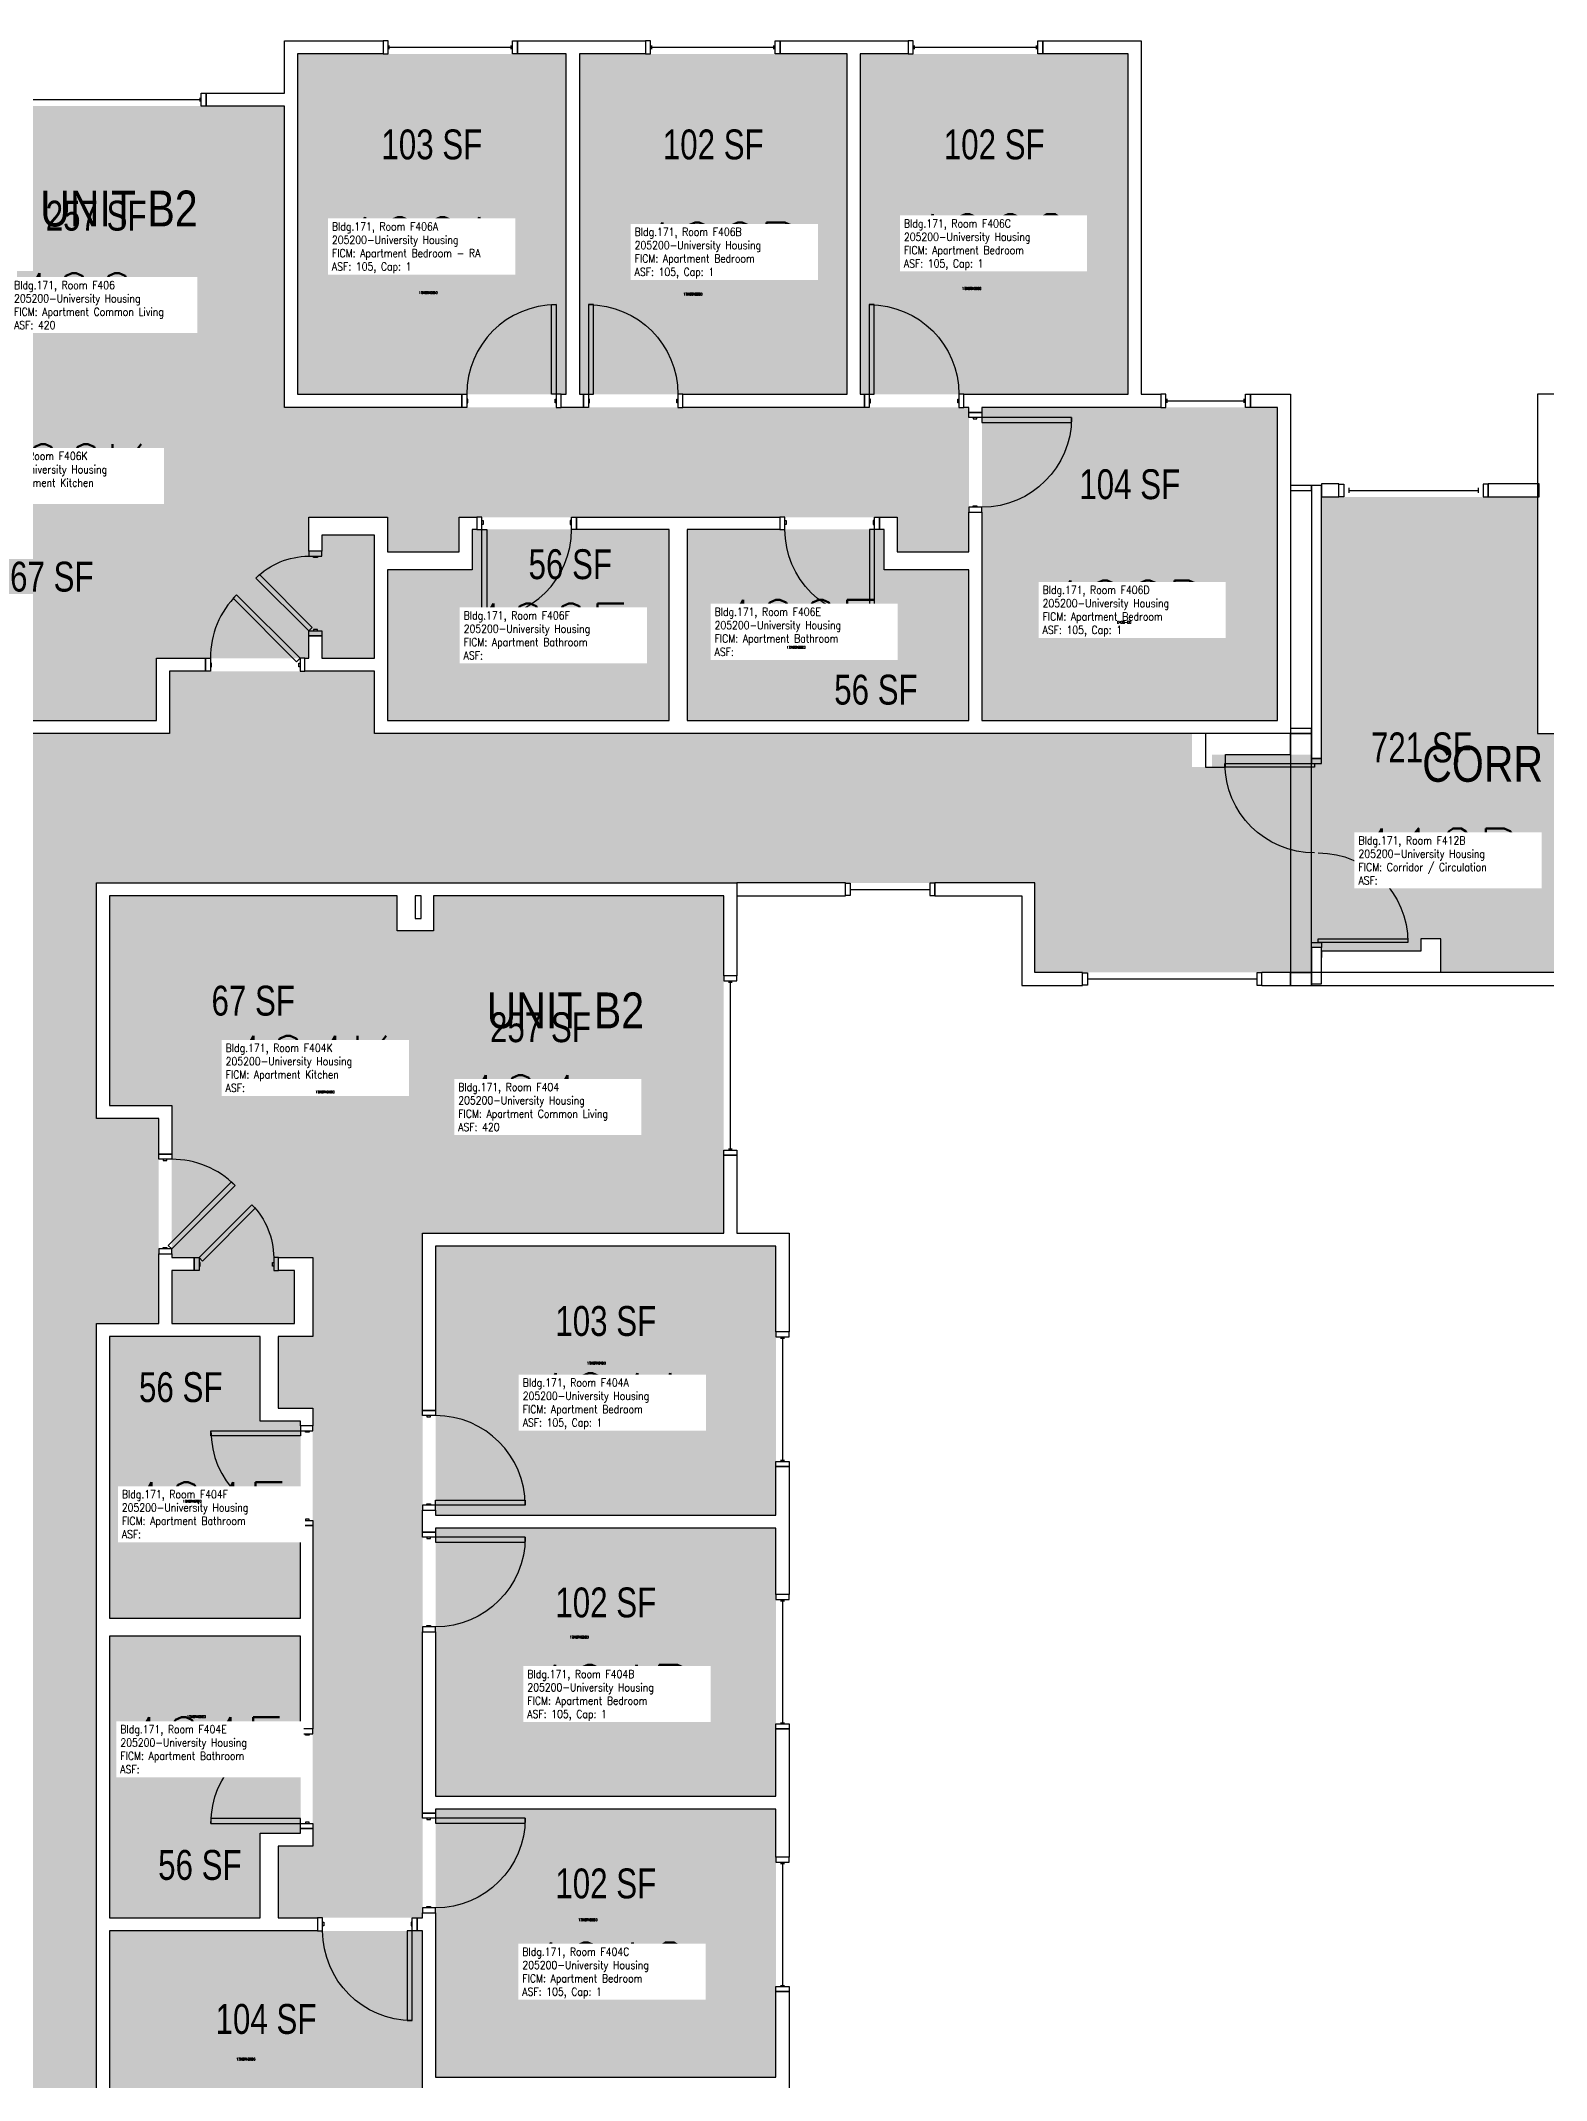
# Model space of a CAD drawing. Header units: inches. Extents: x -93 to 1643, y -75 to 1661.
# Drawn here: x 223 to 828, y 842 to 1661 of the extents above; entities that cross this region are included whole.
import ezdxf
from ezdxf.enums import TextEntityAlignment as Align

# ---------------------------------------------------------------- set-up
doc = ezdxf.new("R2010")
doc.units = ezdxf.units.IN
doc.header["$LTSCALE"] = 96
doc.header["$MEASUREMENT"] = 0
for name, color, linetype in [('A-AREA-IDEN', 1, 'Continuous'), ('A-DOOR', 2, 'Continuous'), ('A-GLAZ', 1, 'Continuous'), ('A-IDEN-RNUM', 7, 'Continuous'), ('A-IDEN-SNUM', 4, 'Continuous'), ('A-IDEN-VNUM', 4, 'Continuous'), ('A-WALL', 5, 'Continuous'), ('AREA-TEXT', 3, 'Continuous'), ('Rooms-Category-Color', 7, 'Continuous'), ('Rooms-College-Color', 7, 'Continuous'), ('Rooms-Department-Color', 7, 'Continuous'), ('Rooms-Division-Color', 7, 'Continuous'), ('Rooms-Information', 7, 'Continuous')]:
    doc.layers.add(name, color=color, linetype=linetype)
doc.styles.add('AREA', font='arial.ttf', dxfattribs={"width": 0.75, "height": 12})
doc.styles.add('ROOMSNUMBER', font='txt.shx', dxfattribs={"height": 0.03})
doc.styles.add('ROOMVNUMBER', font='simplex.shx', dxfattribs={"width": 0.85})
doc.styles.get("Standard").update_dxf_attribs({"font": 'ARIALN.TTF'})

msp = doc.modelspace()

# ---------------------------------------------------------------- hatches: boundary and pattern name
h = msp.add_hatch()
h.set_pattern_fill('ANSI31', color=256, style=0)
h.set_pattern_definition([(135, (784.10672, 2033.59211), (0.088388348, 0.088388348), [])])
h.paths.add_polyline_path([(452.64, 1449.64), (393.9, 1449.64), (393.9, 1440.43), (452.64, 1440.43)], flags=9)
h = msp.add_hatch()
h.set_pattern_fill('ANSI31', color=256, style=0)
h.set_pattern_definition([(45, (896.21835, 718.26704), (0.088388348, -0.088388348), [])])
h.paths.add_polyline_path([(312.27, 1049.74), (312.27, 1108.47), (303.06, 1108.47), (303.06, 1049.74)], flags=9)
at = {"layer": 'Rooms-Category-Color', "true_color": 0x728ef3}
for points in [[(433.88, 1655.5), (325.88, 1655.5), (325.88, 1518.75), (433.88, 1518.75), (433.86, 1655.06)], [(546.75, 1655.5), (439.13, 1655.5), (439.11, 1518.76), (546.75, 1518.75), (546.74, 1655.06)], [(552, 1655.5), (659.63, 1655.5), (659.63, 1518.75), (551.99, 1518.76), (551.99, 1655.06)], [(185.12, 1634.5), (320.63, 1634.5), (320.63, 1513.5), (595.63, 1513.5), (595.63, 1455.5), (566.87, 1455.5), (566.87, 1469.37), (390.84, 1469.37), (390.84, 1455.5), (362.09, 1455.5), (362.09, 1469.37), (330.39, 1469.37), (330.39, 1455.75), (335.64, 1455.75), (335.64, 1462.12), (356.84, 1462.12), (356.84, 1412.75), (335.64, 1412.75), (335.64, 1421.75), (330.39, 1421.75), (330.39, 1412.75), (269.27, 1412.75), (269.27, 1503.25), (199.13, 1503.25), (199.13, 1517.87), (185.12, 1517.87)], [(719.61, 1387.75), (719.63, 1513.5), (600.88, 1513.5), (600.88, 1387.75)], [(185.12, 1503.25), (185.12, 1387.75), (269.27, 1387.75), (269.27, 1503.25)], [(475.22, 1387.75), (362.09, 1387.75), (362.09, 1448.25), (396.09, 1448.25), (396.09, 1464.5), (475.23, 1464.5)], [(561.61, 1464.5), (482.48, 1464.5), (482.48, 1387.75), (595.61, 1387.75), (595.63, 1448.25), (561.63, 1448.25)], [(365.88, 1317.25), (250.38, 1317.25), (250.38, 1233.11), (365.88, 1233.11)], [(497.13, 1317.25), (497.13, 1181.75), (376.13, 1181.75), (376.13, 906.75), (318.13, 906.75), (318.13, 935.5), (332, 935.5), (332, 1111.16), (318.13, 1111.16), (318.13, 1140.28), (332, 1140.28), (332, 1171.98), (318.38, 1171.98), (318.38, 1166.73), (324.75, 1166.73), (324.75, 1145.53), (275.38, 1145.53), (275.38, 1166.73), (284.38, 1166.73), (284.38, 1171.98), (275.38, 1171.98), (275.38, 1233.11), (365.88, 1233.11), (365.88, 1303.25), (380.5, 1303.25), (380.5, 1317.25)], [(518.13, 1068.5), (518.13, 1176.5), (381.38, 1176.5), (381.38, 1068.5), (517.68, 1068.51)], [(250.38, 1027.15), (250.38, 1140.28), (310.88, 1140.28), (310.88, 1106.28), (327.13, 1106.28), (327.13, 1027.14)], [(518.13, 955.62), (518.13, 1063.25), (381.39, 1063.26), (381.38, 955.62), (517.68, 955.64)], [(327.13, 940.76), (327.13, 1019.89), (250.38, 1019.89), (250.38, 906.76), (310.88, 906.75), (310.88, 940.75)], [(518.13, 950.37), (518.13, 842.75), (381.38, 842.75), (381.39, 950.39), (517.68, 950.39)], [(250.38, 782.76), (376.13, 782.75), (376.13, 901.5), (250.38, 901.5)]]:
    msp.add_hatch(color=171, dxfattribs=at).paths.add_polyline_path(points)
at = {"layer": 'Rooms-Category-Color', "true_color": 0xadadad}
for points in [[(185.12, 1382.5), (274.52, 1382.5), (274.52, 1407.5), (356.84, 1407.5), (356.84, 1382.5), (685.25, 1382.5), (685.25, 1369), (693.25, 1369), (693.25, 1374), (724.88, 1374), (733.25, 1374), (733.25, 1372.5), (737.25, 1372.5), (737.25, 1477.5), (824.12, 1477.5), (824.12, 1382.5), (1192.16, 1382.5), (1192.16, 1407.5), (1274.48, 1407.5), (1274.48, 1382.5), (1363.87, 1382.5), (1363.87, 1322.5), (1138.87, 1322.5), (1138.87, 1202.75), (1051.88, 1202.75), (1051.88, 1322.5), (935.89, 1322.5), (935.89, 1286.5), (785.25, 1286.5), (785.25, 1300), (777.25, 1300), (777.25, 1295), (737.25, 1295), (737.25, 1296.5), (733.25, 1296.5), (733.25, 1286.5), (713.23, 1286.5), (622.11, 1286.5), (622.11, 1322.5), (185.12, 1322.5)], [(185.12, 211), (245.12, 211), (245.12, 332.39), (270.13, 332.39), (270.13, 414.72), (245.12, 414.72), (245.12, 1145.53), (270.13, 1145.53), (270.13, 1227.86), (245.12, 1227.86), (245.12, 1322.5), (185.12, 1322.5), (185.12, 1130.22), (160.13, 1130.22), (160.13, 1047.89), (185.12, 1047.89), (185.12, 863.86), (160.13, 863.86), (160.13, 781.53), (185.12, 781.53), (185.12, 353.5), (185.75, 353.5), (185.75, 244), (185.13, 244), (185.12, 243)]]:
    msp.add_hatch(color=253, dxfattribs=at).paths.add_polyline_path(points)
at = {"layer": 'Rooms-College-Color', "true_color": 0xadadad}
for points in [[(433.88, 1655.5), (325.88, 1655.5), (325.88, 1518.75), (433.88, 1518.75), (433.86, 1655.06)], [(546.75, 1655.5), (439.13, 1655.5), (439.11, 1518.76), (546.75, 1518.75), (546.74, 1655.06)], [(552, 1655.5), (659.63, 1655.5), (659.63, 1518.75), (551.99, 1518.76), (551.99, 1655.06)], [(185.12, 1634.5), (320.63, 1634.5), (320.63, 1513.5), (595.63, 1513.5), (595.63, 1455.5), (566.87, 1455.5), (566.87, 1469.37), (390.84, 1469.37), (390.84, 1455.5), (362.09, 1455.5), (362.09, 1469.37), (330.39, 1469.37), (330.39, 1455.75), (335.64, 1455.75), (335.64, 1462.12), (356.84, 1462.12), (356.84, 1412.75), (335.64, 1412.75), (335.64, 1421.75), (330.39, 1421.75), (330.39, 1412.75), (269.27, 1412.75), (269.27, 1503.25), (199.13, 1503.25), (199.13, 1517.87), (185.12, 1517.87)], [(719.61, 1387.75), (719.63, 1513.5), (600.88, 1513.5), (600.88, 1387.75)], [(185.12, 1503.25), (185.12, 1387.75), (269.27, 1387.75), (269.27, 1503.25)], [(185.12, 1382.5), (274.52, 1382.5), (274.52, 1407.5), (356.84, 1407.5), (356.84, 1382.5), (685.25, 1382.5), (685.25, 1369), (693.25, 1369), (693.25, 1374), (724.88, 1374), (733.25, 1374), (733.25, 1372.5), (737.25, 1372.5), (737.25, 1477.5), (824.12, 1477.5), (824.12, 1382.5), (1192.16, 1382.5), (1192.16, 1407.5), (1274.48, 1407.5), (1274.48, 1382.5), (1363.87, 1382.5), (1363.87, 1322.5), (1138.87, 1322.5), (1138.87, 1202.75), (1051.88, 1202.75), (1051.88, 1322.5), (935.89, 1322.5), (935.89, 1286.5), (785.25, 1286.5), (785.25, 1300), (777.25, 1300), (777.25, 1295), (737.25, 1295), (737.25, 1296.5), (733.25, 1296.5), (733.25, 1286.5), (713.23, 1286.5), (622.11, 1286.5), (622.11, 1322.5), (185.12, 1322.5)], [(475.22, 1387.75), (362.09, 1387.75), (362.09, 1448.25), (396.09, 1448.25), (396.09, 1464.5), (475.23, 1464.5)], [(561.61, 1464.5), (482.48, 1464.5), (482.48, 1387.75), (595.61, 1387.75), (595.63, 1448.25), (561.63, 1448.25)], [(185.12, 211), (245.12, 211), (245.12, 332.39), (270.13, 332.39), (270.13, 414.72), (245.12, 414.72), (245.12, 1145.53), (270.13, 1145.53), (270.13, 1227.86), (245.12, 1227.86), (245.12, 1322.5), (185.12, 1322.5), (185.12, 1130.22), (160.13, 1130.22), (160.13, 1047.89), (185.12, 1047.89), (185.12, 863.86), (160.13, 863.86), (160.13, 781.53), (185.12, 781.53), (185.12, 353.5), (185.75, 353.5), (185.75, 244), (185.13, 244), (185.12, 243)], [(365.88, 1317.25), (250.38, 1317.25), (250.38, 1233.11), (365.88, 1233.11)], [(497.13, 1317.25), (497.13, 1181.75), (376.13, 1181.75), (376.13, 906.75), (318.13, 906.75), (318.13, 935.5), (332, 935.5), (332, 1111.16), (318.13, 1111.16), (318.13, 1140.28), (332, 1140.28), (332, 1171.98), (318.38, 1171.98), (318.38, 1166.73), (324.75, 1166.73), (324.75, 1145.53), (275.38, 1145.53), (275.38, 1166.73), (284.38, 1166.73), (284.38, 1171.98), (275.38, 1171.98), (275.38, 1233.11), (365.88, 1233.11), (365.88, 1303.25), (380.5, 1303.25), (380.5, 1317.25)], [(518.13, 1068.5), (518.13, 1176.5), (381.38, 1176.5), (381.38, 1068.5), (517.68, 1068.51)], [(250.38, 1027.15), (250.38, 1140.28), (310.88, 1140.28), (310.88, 1106.28), (327.13, 1106.28), (327.13, 1027.14)], [(518.13, 955.62), (518.13, 1063.25), (381.39, 1063.26), (381.38, 955.62), (517.68, 955.64)], [(327.13, 940.76), (327.13, 1019.89), (250.38, 1019.89), (250.38, 906.76), (310.88, 906.75), (310.88, 940.75)], [(518.13, 950.37), (518.13, 842.75), (381.38, 842.75), (381.39, 950.39), (517.68, 950.39)], [(250.38, 782.76), (376.13, 782.75), (376.13, 901.5), (250.38, 901.5)]]:
    msp.add_hatch(color=253, dxfattribs=at).paths.add_polyline_path(points)
at = {"layer": 'Rooms-Department-Color', "true_color": 0x604aed}
for points in [[(433.88, 1655.5), (325.88, 1655.5), (325.88, 1518.75), (433.88, 1518.75), (433.86, 1655.06)], [(546.75, 1655.5), (439.13, 1655.5), (439.11, 1518.76), (546.75, 1518.75), (546.74, 1655.06)], [(552, 1655.5), (659.63, 1655.5), (659.63, 1518.75), (551.99, 1518.76), (551.99, 1655.06)], [(185.12, 1634.5), (320.63, 1634.5), (320.63, 1513.5), (595.63, 1513.5), (595.63, 1455.5), (566.87, 1455.5), (566.87, 1469.37), (390.84, 1469.37), (390.84, 1455.5), (362.09, 1455.5), (362.09, 1469.37), (330.39, 1469.37), (330.39, 1455.75), (335.64, 1455.75), (335.64, 1462.12), (356.84, 1462.12), (356.84, 1412.75), (335.64, 1412.75), (335.64, 1421.75), (330.39, 1421.75), (330.39, 1412.75), (269.27, 1412.75), (269.27, 1503.25), (199.13, 1503.25), (199.13, 1517.87), (185.12, 1517.87)], [(719.61, 1387.75), (719.63, 1513.5), (600.88, 1513.5), (600.88, 1387.75)], [(185.12, 1503.25), (185.12, 1387.75), (269.27, 1387.75), (269.27, 1503.25)], [(475.22, 1387.75), (362.09, 1387.75), (362.09, 1448.25), (396.09, 1448.25), (396.09, 1464.5), (475.23, 1464.5)], [(561.61, 1464.5), (482.48, 1464.5), (482.48, 1387.75), (595.61, 1387.75), (595.63, 1448.25), (561.63, 1448.25)], [(365.88, 1317.25), (250.38, 1317.25), (250.38, 1233.11), (365.88, 1233.11)], [(497.13, 1317.25), (497.13, 1181.75), (376.13, 1181.75), (376.13, 906.75), (318.13, 906.75), (318.13, 935.5), (332, 935.5), (332, 1111.16), (318.13, 1111.16), (318.13, 1140.28), (332, 1140.28), (332, 1171.98), (318.38, 1171.98), (318.38, 1166.73), (324.75, 1166.73), (324.75, 1145.53), (275.38, 1145.53), (275.38, 1166.73), (284.38, 1166.73), (284.38, 1171.98), (275.38, 1171.98), (275.38, 1233.11), (365.88, 1233.11), (365.88, 1303.25), (380.5, 1303.25), (380.5, 1317.25)], [(518.13, 1068.5), (518.13, 1176.5), (381.38, 1176.5), (381.38, 1068.5), (517.68, 1068.51)], [(250.38, 1027.15), (250.38, 1140.28), (310.88, 1140.28), (310.88, 1106.28), (327.13, 1106.28), (327.13, 1027.14)], [(518.13, 955.62), (518.13, 1063.25), (381.39, 1063.26), (381.38, 955.62), (517.68, 955.64)], [(327.13, 940.76), (327.13, 1019.89), (250.38, 1019.89), (250.38, 906.76), (310.88, 906.75), (310.88, 940.75)], [(518.13, 950.37), (518.13, 842.75), (381.38, 842.75), (381.39, 950.39), (517.68, 950.39)], [(250.38, 782.76), (376.13, 782.75), (376.13, 901.5), (250.38, 901.5)]]:
    msp.add_hatch(color=173, dxfattribs=at).paths.add_polyline_path(points)
at = {"layer": 'Rooms-Department-Color', "true_color": 0xacacac}
for points in [[(185.12, 1382.5), (274.52, 1382.5), (274.52, 1407.5), (356.84, 1407.5), (356.84, 1382.5), (685.25, 1382.5), (685.25, 1369), (693.25, 1369), (693.25, 1374), (724.88, 1374), (733.25, 1374), (733.25, 1372.5), (737.25, 1372.5), (737.25, 1477.5), (824.12, 1477.5), (824.12, 1382.5), (1192.16, 1382.5), (1192.16, 1407.5), (1274.48, 1407.5), (1274.48, 1382.5), (1363.87, 1382.5), (1363.87, 1322.5), (1138.87, 1322.5), (1138.87, 1202.75), (1051.88, 1202.75), (1051.88, 1322.5), (935.89, 1322.5), (935.89, 1286.5), (785.25, 1286.5), (785.25, 1300), (777.25, 1300), (777.25, 1295), (737.25, 1295), (737.25, 1296.5), (733.25, 1296.5), (733.25, 1286.5), (713.23, 1286.5), (622.11, 1286.5), (622.11, 1322.5), (185.12, 1322.5)], [(185.12, 211), (245.12, 211), (245.12, 332.39), (270.13, 332.39), (270.13, 414.72), (245.12, 414.72), (245.12, 1145.53), (270.13, 1145.53), (270.13, 1227.86), (245.12, 1227.86), (245.12, 1322.5), (185.12, 1322.5), (185.12, 1130.22), (160.13, 1130.22), (160.13, 1047.89), (185.12, 1047.89), (185.12, 863.86), (160.13, 863.86), (160.13, 781.53), (185.12, 781.53), (185.12, 353.5), (185.75, 353.5), (185.75, 244), (185.13, 244), (185.12, 243)]]:
    msp.add_hatch(color=253, dxfattribs=at).paths.add_polyline_path(points)
at = {"layer": 'Rooms-Division-Color', "true_color": 0x604aed}
for points in [[(433.88, 1655.5), (325.88, 1655.5), (325.88, 1518.75), (433.88, 1518.75), (433.86, 1655.06)], [(546.75, 1655.5), (439.13, 1655.5), (439.11, 1518.76), (546.75, 1518.75), (546.74, 1655.06)], [(552, 1655.5), (659.63, 1655.5), (659.63, 1518.75), (551.99, 1518.76), (551.99, 1655.06)], [(185.12, 1634.5), (320.63, 1634.5), (320.63, 1513.5), (595.63, 1513.5), (595.63, 1455.5), (566.87, 1455.5), (566.87, 1469.37), (390.84, 1469.37), (390.84, 1455.5), (362.09, 1455.5), (362.09, 1469.37), (330.39, 1469.37), (330.39, 1455.75), (335.64, 1455.75), (335.64, 1462.12), (356.84, 1462.12), (356.84, 1412.75), (335.64, 1412.75), (335.64, 1421.75), (330.39, 1421.75), (330.39, 1412.75), (269.27, 1412.75), (269.27, 1503.25), (199.13, 1503.25), (199.13, 1517.87), (185.12, 1517.87)], [(719.61, 1387.75), (719.63, 1513.5), (600.88, 1513.5), (600.88, 1387.75)], [(185.12, 1503.25), (185.12, 1387.75), (269.27, 1387.75), (269.27, 1503.25)], [(475.22, 1387.75), (362.09, 1387.75), (362.09, 1448.25), (396.09, 1448.25), (396.09, 1464.5), (475.23, 1464.5)], [(561.61, 1464.5), (482.48, 1464.5), (482.48, 1387.75), (595.61, 1387.75), (595.63, 1448.25), (561.63, 1448.25)], [(365.88, 1317.25), (250.38, 1317.25), (250.38, 1233.11), (365.88, 1233.11)], [(497.13, 1317.25), (497.13, 1181.75), (376.13, 1181.75), (376.13, 906.75), (318.13, 906.75), (318.13, 935.5), (332, 935.5), (332, 1111.16), (318.13, 1111.16), (318.13, 1140.28), (332, 1140.28), (332, 1171.98), (318.38, 1171.98), (318.38, 1166.73), (324.75, 1166.73), (324.75, 1145.53), (275.38, 1145.53), (275.38, 1166.73), (284.38, 1166.73), (284.38, 1171.98), (275.38, 1171.98), (275.38, 1233.11), (365.88, 1233.11), (365.88, 1303.25), (380.5, 1303.25), (380.5, 1317.25)], [(518.13, 1068.5), (518.13, 1176.5), (381.38, 1176.5), (381.38, 1068.5), (517.68, 1068.51)], [(250.38, 1027.15), (250.38, 1140.28), (310.88, 1140.28), (310.88, 1106.28), (327.13, 1106.28), (327.13, 1027.14)], [(518.13, 955.62), (518.13, 1063.25), (381.39, 1063.26), (381.38, 955.62), (517.68, 955.64)], [(327.13, 940.76), (327.13, 1019.89), (250.38, 1019.89), (250.38, 906.76), (310.88, 906.75), (310.88, 940.75)], [(518.13, 950.37), (518.13, 842.75), (381.38, 842.75), (381.39, 950.39), (517.68, 950.39)], [(250.38, 782.76), (376.13, 782.75), (376.13, 901.5), (250.38, 901.5)]]:
    msp.add_hatch(color=173, dxfattribs=at).paths.add_polyline_path(points)
at = {"layer": 'Rooms-Division-Color', "true_color": 0xadadad}
for points in [[(185.12, 1382.5), (274.52, 1382.5), (274.52, 1407.5), (356.84, 1407.5), (356.84, 1382.5), (685.25, 1382.5), (685.25, 1369), (693.25, 1369), (693.25, 1374), (724.88, 1374), (733.25, 1374), (733.25, 1372.5), (737.25, 1372.5), (737.25, 1477.5), (824.12, 1477.5), (824.12, 1382.5), (1192.16, 1382.5), (1192.16, 1407.5), (1274.48, 1407.5), (1274.48, 1382.5), (1363.87, 1382.5), (1363.87, 1322.5), (1138.87, 1322.5), (1138.87, 1202.75), (1051.88, 1202.75), (1051.88, 1322.5), (935.89, 1322.5), (935.89, 1286.5), (785.25, 1286.5), (785.25, 1300), (777.25, 1300), (777.25, 1295), (737.25, 1295), (737.25, 1296.5), (733.25, 1296.5), (733.25, 1286.5), (713.23, 1286.5), (622.11, 1286.5), (622.11, 1322.5), (185.12, 1322.5)], [(185.12, 211), (245.12, 211), (245.12, 332.39), (270.13, 332.39), (270.13, 414.72), (245.12, 414.72), (245.12, 1145.53), (270.13, 1145.53), (270.13, 1227.86), (245.12, 1227.86), (245.12, 1322.5), (185.12, 1322.5), (185.12, 1130.22), (160.13, 1130.22), (160.13, 1047.89), (185.12, 1047.89), (185.12, 863.86), (160.13, 863.86), (160.13, 781.53), (185.12, 781.53), (185.12, 353.5), (185.75, 353.5), (185.75, 244), (185.13, 244), (185.12, 243)]]:
    msp.add_hatch(color=253, dxfattribs=at).paths.add_polyline_path(points)

# ---------------------------------------------------------------- linework, layer by layer
at = {"layer": 'A-DOOR'}
for p, q in [((733.25, 1482.12), (724.88, 1482.12)), ((724.88, 1482.12), (724.88, 1482.12)), ((724.88, 1482.12), (724.88, 1480.12)), ((724.88, 1480.12), (733.25, 1480.12)), ((733.25, 1480.12), (733.25, 1482.12)), ((733.25, 1384.5), (724.88, 1384.5)), ((724.88, 1384.5), (724.88, 1384.5)), ((724.88, 1384.5), (724.88, 1382.5)), ((733.25, 1382.5), (733.25, 1384.5)), ((733.25, 1382.5), (724.88, 1382.5)), ((724.88, 1382.5), (724.88, 1286.5)), ((724.88, 1382.5), (733.25, 1382.5)), ((733.25, 1286.5), (733.25, 1382.5)), ((698.5, 1369), (698.5, 1370.5)), ((698.5, 1370.5), (734.5, 1370.5)), ((734.5, 1369), (698.5, 1369)), ((737.25, 1372.5), (733.25, 1372.5)), ((733.25, 1372.5), (733.25, 1370.5)), ((733.25, 1370.5), (737.25, 1370.5)), ((734.5, 1370.5), (734.5, 1369)), ((737.25, 1370.5), (737.25, 1372.5)), ((733.25, 1296.5), (733.25, 1298.5)), ((733.25, 1298.5), (737.25, 1298.5)), ((737.25, 1296.5), (733.25, 1296.5)), ((736, 1298.5), (736, 1300)), ((736, 1300), (772, 1300)), ((772, 1298.5), (736, 1298.5)), ((737.25, 1298.5), (737.25, 1296.5)), ((772, 1300), (772, 1298.5)), ((733.25, 1286.5), (724.88, 1286.5)), ((724.88, 1286.5), (724.88, 1286.5)), ((724.88, 1286.5), (724.88, 1281.25)), ((724.88, 1286.5), (733.25, 1286.5)), ((733.25, 1281.25), (733.25, 1286.5)), ((724.88, 1281.25), (733.25, 1281.25))]:
    msp.add_line(p, q, dxfattribs=at)
for points in [[(429.88, 1518.75), (427.88, 1518.75), (427.88, 1554.75), (429.88, 1554.75)], [(442.75, 1518.75), (444.75, 1518.75), (444.75, 1554.75), (442.75, 1554.75)], [(555.63, 1518.75), (557.63, 1518.75), (557.63, 1554.75), (555.63, 1554.75)], [(393.88, 1513.5), (391.88, 1513.5), (391.88, 1518.75), (393.88, 1518.75)], [(393.88, 1515.25), (394.38, 1515.25), (394.38, 1516.75), (393.88, 1516.75)], [(429.88, 1515.25), (429.38, 1515.25), (429.38, 1516.75), (429.88, 1516.75)], [(429.88, 1513.5), (431.88, 1513.5), (431.88, 1518.75), (429.88, 1518.75)], [(442.75, 1513.5), (440.75, 1513.5), (440.75, 1518.75), (442.75, 1518.75)], [(442.75, 1515.25), (443.25, 1515.25), (443.25, 1516.75), (442.75, 1516.75)], [(478.75, 1515.25), (478.25, 1515.25), (478.25, 1516.75), (478.75, 1516.75)], [(478.75, 1513.5), (480.75, 1513.5), (480.75, 1518.75), (478.75, 1518.75)], [(555.63, 1513.5), (553.63, 1513.5), (553.63, 1518.75), (555.63, 1518.75)], [(555.63, 1515.25), (556.13, 1515.25), (556.13, 1516.75), (555.63, 1516.75)], [(591.63, 1515.25), (591.13, 1515.25), (591.13, 1516.75), (591.63, 1516.75)], [(591.63, 1513.5), (593.63, 1513.5), (593.63, 1518.75), (591.63, 1518.75)], [(595.63, 1509.38), (595.63, 1511.38), (600.88, 1511.38), (600.88, 1509.38)], [(597.38, 1509.38), (597.38, 1508.88), (598.88, 1508.88), (598.88, 1509.38)], [(600.88, 1509.38), (600.88, 1507.38), (636.88, 1507.38), (636.88, 1509.38)], [(399.98, 1469.37), (397.98, 1469.37), (397.98, 1464.5), (399.98, 1464.5)], [(399.98, 1468), (400.48, 1468), (400.48, 1466.5), (399.98, 1466.5)], [(435.98, 1468), (435.48, 1468), (435.48, 1466.5), (435.98, 1466.5)], [(435.98, 1469.37), (437.98, 1469.37), (437.98, 1464.5), (435.98, 1464.5)], [(521.73, 1469.37), (519.73, 1469.37), (519.73, 1464.5), (521.73, 1464.5)], [(521.73, 1468), (522.23, 1468), (522.23, 1466.5), (521.73, 1466.5)], [(557.73, 1468), (557.23, 1468), (557.23, 1466.5), (557.73, 1466.5)], [(557.73, 1469.37), (559.73, 1469.37), (559.73, 1464.5), (557.73, 1464.5)], [(595.63, 1473.38), (595.63, 1471.38), (600.88, 1471.38), (600.88, 1473.38)], [(597.38, 1473.38), (597.38, 1473.88), (598.88, 1473.88), (598.88, 1473.38)], [(399.98, 1464.5), (401.98, 1464.5), (401.98, 1428.5), (399.98, 1428.5)], [(557.73, 1464.5), (555.73, 1464.5), (555.73, 1428.5), (557.73, 1428.5)], [(335.64, 1453.7), (335.64, 1455.7), (330.39, 1455.7), (330.39, 1453.7)], [(333.89, 1453.7), (333.89, 1453.2), (332.39, 1453.2), (332.39, 1453.7)], [(330.39, 1423.7), (331.81, 1425.11), (310.59, 1446.33), (309.18, 1444.91)], [(326.91, 1412.75), (325.49, 1411.33), (300.04, 1436.79), (301.45, 1438.2)], [(335.64, 1423.7), (335.64, 1421.7), (330.39, 1421.7), (330.39, 1423.7)], [(333.89, 1423.7), (333.89, 1424.2), (332.39, 1424.2), (332.39, 1423.7)], [(290.91, 1407.5), (288.91, 1407.5), (288.91, 1412.75), (290.91, 1412.75)], [(290.91, 1409.25), (291.41, 1409.25), (291.41, 1410.75), (290.91, 1410.75)], [(326.91, 1409.25), (326.41, 1409.25), (326.41, 1410.75), (326.91, 1410.75)], [(326.91, 1407.5), (328.91, 1407.5), (328.91, 1412.75), (326.91, 1412.75)], [(270.13, 1211.47), (270.13, 1213.47), (275.38, 1213.47), (275.38, 1211.47)], [(271.88, 1211.47), (271.88, 1210.97), (273.38, 1210.97), (273.38, 1211.47)], [(275.38, 1175.47), (273.96, 1176.88), (299.42, 1202.34), (300.83, 1200.92)], [(286.33, 1171.98), (287.74, 1170.57), (308.95, 1191.78), (307.54, 1193.19)], [(270.13, 1175.47), (270.13, 1173.47), (275.38, 1173.47), (275.38, 1175.47)], [(271.88, 1175.47), (271.88, 1175.97), (273.38, 1175.97), (273.38, 1175.47)], [(286.33, 1166.73), (284.33, 1166.73), (284.33, 1171.98), (286.33, 1171.98)], [(316.33, 1166.73), (318.33, 1166.73), (318.33, 1171.98), (316.33, 1171.98)], [(286.33, 1168.48), (286.83, 1168.48), (286.83, 1169.98), (286.33, 1169.98)], [(316.33, 1168.48), (315.83, 1168.48), (315.83, 1169.98), (316.33, 1169.98)], [(376.13, 1108.5), (376.13, 1110.5), (381.38, 1110.5), (381.38, 1108.5)], [(377.88, 1108.5), (377.88, 1108), (379.38, 1108), (379.38, 1108.5)], [(327.13, 1102.39), (327.13, 1100.39), (291.13, 1100.39), (291.13, 1102.39)], [(332, 1102.39), (332, 1104.39), (327.13, 1104.39), (327.13, 1102.39)], [(330.63, 1102.39), (330.63, 1101.89), (329.13, 1101.89), (329.13, 1102.39)], [(381.38, 1072.5), (381.38, 1074.5), (417.38, 1074.5), (417.38, 1072.5)], [(332, 1066.39), (332, 1064.39), (327.13, 1064.39), (327.13, 1066.39)], [(330.63, 1066.39), (330.63, 1066.89), (329.13, 1066.89), (329.13, 1066.39)], [(376.13, 1072.5), (376.13, 1070.5), (381.38, 1070.5), (381.38, 1072.5)], [(377.88, 1072.5), (377.88, 1073), (379.38, 1073), (379.38, 1072.5)], [(376.13, 1059.62), (376.13, 1061.62), (381.38, 1061.62), (381.38, 1059.62)], [(377.88, 1059.62), (377.88, 1059.12), (379.38, 1059.12), (379.38, 1059.62)], [(381.38, 1059.62), (381.38, 1057.62), (417.38, 1057.62), (417.38, 1059.62)], [(377.88, 1023.62), (377.88, 1024.12), (379.38, 1024.12), (379.38, 1023.62)], [(376.13, 1023.62), (376.13, 1021.62), (381.38, 1021.62), (381.38, 1023.62)], [(332, 980.64), (332, 982.64), (327.13, 982.64), (327.13, 980.64)], [(330.63, 980.64), (330.63, 980.14), (329.13, 980.14), (329.13, 980.64)], [(327.13, 944.64), (327.13, 946.64), (291.13, 946.64), (291.13, 944.64)], [(332, 944.64), (332, 942.64), (327.13, 942.64), (327.13, 944.64)], [(330.63, 944.64), (330.63, 945.14), (329.13, 945.14), (329.13, 944.64)], [(376.13, 946.75), (376.13, 948.75), (381.38, 948.75), (381.38, 946.75)], [(377.88, 946.75), (377.88, 946.25), (379.38, 946.25), (379.38, 946.75)], [(381.38, 946.75), (381.38, 944.75), (417.38, 944.75), (417.38, 946.75)], [(376.13, 910.75), (376.13, 908.75), (381.38, 908.75), (381.38, 910.75)], [(377.88, 910.75), (377.88, 911.25), (379.38, 911.25), (379.38, 910.75)], [(336, 906.75), (334, 906.75), (334, 901.5), (336, 901.5)], [(336, 905), (336.5, 905), (336.5, 903.5), (336, 903.5)], [(372, 901.5), (370, 901.5), (370, 865.5), (372, 865.5)], [(372, 905), (371.5, 905), (371.5, 903.5), (372, 903.5)], [(372, 906.75), (374, 906.75), (374, 901.5), (372, 901.5)]]:
    msp.add_lwpolyline(points, close=True, dxfattribs=at)
for centre, start, end in [((429.88, 1518.75), 90, 180), ((399.98, 1464.5), 270, 0), ((326.91, 1412.75), 135, 180), ((275.38, 1175.47), 45, 90), ((381.38, 1072.5), 0, 90), ((327.13, 1102.39), 180, 270)]:
    msp.add_arc(centre, 36, start, end, dxfattribs=at)
at = {"layer": 'A-DOOR', "extrusion": (0, 0, -1)}
for centre, radius, start, end in [((-442.75, 1518.75), 36, 90, 180), ((-555.63, 1518.75), 36, 90, 180), ((-600.88, 1509.38), 36, 180, 270), ((-557.73, 1464.5), 36, 270, 0), ((-330.39, 1423.7), 30, 45, 90), ((-734.5, 1370.5), 36, 270, 0), ((-736, 1298.5), 36, 90, 180), ((-286.33, 1171.98), 30, 135, 180), ((-381.38, 1059.62), 36, 180, 270), ((-327.13, 944.64), 36, 0, 90), ((-381.38, 946.75), 36, 180, 270), ((-372, 901.5), 36, 270, 0)]:
    msp.add_arc(centre, radius, start, end, dxfattribs=at)
at = {"layer": 'A-GLAZ'}
for p, q in [((362.78, 1657.37), (362.78, 1658.87)), ((362.78, 1658.12), (411.78, 1658.12)), ((411.78, 1657.37), (411.78, 1658.87)), ((468.25, 1657.37), (468.25, 1658.87)), ((468.25, 1658.12), (517.25, 1658.12)), ((517.25, 1657.37), (517.25, 1658.87)), ((573.78, 1657.37), (573.78, 1658.87)), ((573.78, 1658.12), (622.78, 1658.12)), ((622.78, 1657.37), (622.78, 1658.87)), ((219.74, 1637.12), (286.74, 1637.12)), ((286.74, 1636.37), (286.74, 1637.87)), ((675.24, 1515.37), (675.24, 1516.87)), ((675.24, 1516.12), (706.24, 1516.12)), ((706.24, 1515.37), (706.24, 1516.87)), ((744.25, 1477.62), (744.25, 1482.62)), ((744.25, 1482.62), (746.25, 1482.62)), ((746.25, 1477.62), (744.25, 1477.62)), ((746.25, 1482.62), (746.25, 1477.62)), ((748.25, 1481.12), (748.25, 1479.12)), ((748.25, 1480.12), (800.25, 1480.12)), ((800.25, 1481.12), (800.25, 1479.12)), ((804.25, 1482.62), (802.25, 1482.62)), ((802.25, 1482.62), (802.25, 1477.62)), ((802.25, 1477.62), (804.25, 1477.62)), ((804.25, 1477.62), (804.25, 1482.62)), ((545.99, 1317.37), (545.99, 1322.37)), ((545.99, 1322.37), (547.99, 1322.37)), ((547.99, 1322.37), (547.99, 1317.37)), ((547.99, 1319.87), (579.99, 1319.87)), ((581.99, 1322.37), (579.99, 1322.37)), ((579.99, 1322.37), (579.99, 1317.37)), ((581.99, 1317.37), (581.99, 1322.37)), ((547.99, 1317.37), (545.99, 1317.37)), ((579.99, 1317.37), (581.99, 1317.37)), ((641.28, 1281.38), (641.28, 1286.38)), ((641.28, 1286.38), (643.28, 1286.38)), ((643.28, 1286.38), (643.28, 1281.38)), ((713.28, 1286.38), (711.28, 1286.38)), ((711.28, 1286.38), (711.28, 1281.38)), ((713.28, 1281.38), (713.28, 1286.38)), ((499, 1282.63), (500.5, 1282.63)), ((499.75, 1282.63), (499.75, 1215.63)), ((643.28, 1281.38), (641.28, 1281.38)), ((643.28, 1283.88), (711.28, 1283.88)), ((711.28, 1281.38), (713.28, 1281.38)), ((499, 1215.63), (500.5, 1215.63)), ((520, 1139.59), (521.5, 1139.59)), ((520.75, 1139.59), (520.75, 1090.59)), ((520, 1090.59), (521.5, 1090.59)), ((520, 1034.12), (521.5, 1034.12)), ((520.75, 1034.12), (520.75, 985.12)), ((520, 985.12), (521.5, 985.12)), ((520, 928.6), (521.5, 928.6)), ((520.75, 928.6), (520.75, 879.6)), ((520, 879.6), (521.5, 879.6))]:
    msp.add_line(p, q, dxfattribs=at)
for points in [[(362.28, 1660.75), (360.28, 1660.75), (360.28, 1655.5), (362.28, 1655.5)], [(412.28, 1660.75), (414.28, 1660.75), (414.28, 1655.5), (412.28, 1655.5)], [(467.75, 1660.75), (465.75, 1660.75), (465.75, 1655.5), (467.75, 1655.5)], [(517.75, 1660.75), (519.75, 1660.75), (519.75, 1655.5), (517.75, 1655.5)], [(573.28, 1660.75), (571.28, 1660.75), (571.28, 1655.5), (573.28, 1655.5)], [(623.28, 1660.75), (625.28, 1660.75), (625.28, 1655.5), (623.28, 1655.5)], [(287.24, 1639.75), (289.24, 1639.75), (289.24, 1634.5), (287.24, 1634.5)], [(674.74, 1518.75), (672.74, 1518.75), (672.74, 1513.5), (674.74, 1513.5)], [(706.74, 1518.75), (708.74, 1518.75), (708.74, 1513.5), (706.74, 1513.5)], [(502.38, 1283.13), (502.38, 1285.13), (497.13, 1285.13), (497.13, 1283.13)], [(502.38, 1215.13), (502.38, 1213.13), (497.13, 1213.13), (497.13, 1215.13)], [(523.38, 1140.09), (523.38, 1142.09), (518.13, 1142.09), (518.13, 1140.09)], [(523.38, 1090.09), (523.38, 1088.09), (518.13, 1088.09), (518.13, 1090.09)], [(523.38, 1034.62), (523.38, 1036.62), (518.13, 1036.62), (518.13, 1034.62)], [(523.38, 984.62), (523.38, 982.62), (518.13, 982.62), (518.13, 984.62)], [(523.38, 929.1), (523.38, 931.1), (518.13, 931.1), (518.13, 929.1)], [(523.38, 879.1), (523.38, 877.1), (518.13, 877.1), (518.13, 879.1)]]:
    msp.add_lwpolyline(points, close=True, dxfattribs=at)
at = {"layer": 'A-WALL'}
for p, q in [((320.63, 1660.75), (360.28, 1660.75)), ((320.63, 1639.75), (320.63, 1660.75)), ((360.28, 1655.5), (325.88, 1655.5)), ((325.88, 1655.5), (325.88, 1518.75)), ((360.28, 1660.75), (360.28, 1655.5)), ((414.28, 1660.75), (465.75, 1660.75)), ((414.28, 1655.5), (414.28, 1660.75)), ((433.88, 1655.5), (414.28, 1655.5)), ((433.88, 1518.75), (433.88, 1655.5)), ((465.75, 1655.5), (439.13, 1655.5)), ((439.13, 1655.5), (439.13, 1518.75)), ((465.75, 1660.75), (465.75, 1655.5)), ((519.75, 1655.5), (519.75, 1660.75)), ((519.75, 1660.75), (571.28, 1660.75)), ((546.75, 1655.5), (519.75, 1655.5)), ((546.75, 1518.75), (546.75, 1655.5)), ((552, 1655.5), (552, 1518.75)), ((571.28, 1655.5), (552, 1655.5)), ((571.28, 1660.75), (571.28, 1655.5)), ((625.28, 1660.75), (664.88, 1660.75)), ((625.28, 1655.5), (625.28, 1660.75)), ((659.63, 1655.5), (625.28, 1655.5)), ((659.63, 1518.75), (659.63, 1655.5)), ((664.88, 1660.75), (664.88, 1518.75)), ((289.24, 1639.75), (320.63, 1639.75)), ((289.24, 1634.5), (289.24, 1639.75)), ((320.63, 1634.5), (289.24, 1634.5)), ((320.63, 1513.5), (320.63, 1634.5)), ((325.88, 1518.75), (391.88, 1518.75)), ((391.88, 1518.75), (391.88, 1513.5)), ((431.88, 1518.75), (433.88, 1518.75)), ((431.88, 1513.5), (431.88, 1518.75)), ((439.13, 1518.75), (440.75, 1518.75)), ((440.75, 1518.75), (440.75, 1513.5)), ((480.75, 1518.75), (546.75, 1518.75)), ((480.75, 1513.5), (480.75, 1518.75)), ((552, 1518.75), (553.63, 1518.75)), ((553.63, 1518.75), (553.63, 1513.5)), ((593.63, 1518.75), (659.63, 1518.75)), ((593.63, 1513.5), (593.63, 1518.75)), ((664.88, 1518.75), (672.74, 1518.75)), ((672.74, 1518.75), (672.74, 1513.5)), ((708.74, 1518.75), (724.88, 1518.75)), ((708.74, 1513.5), (708.74, 1518.75)), ((724.88, 1518.75), (724.88, 1382.5)), ((840.26, 1518.75), (824.12, 1518.75)), ((824.12, 1518.75), (824.12, 1382.5)), ((391.88, 1513.5), (320.63, 1513.5)), ((440.75, 1513.5), (431.88, 1513.5)), ((553.63, 1513.5), (480.75, 1513.5)), ((595.63, 1513.5), (593.63, 1513.5)), ((595.63, 1511.38), (595.63, 1513.5)), ((600.88, 1511.38), (595.63, 1511.38)), ((664.25, 1513.5), (600.88, 1513.5)), ((600.88, 1513.5), (600.88, 1511.38)), ((672.74, 1513.5), (664.25, 1513.5)), ((719.63, 1513.5), (708.74, 1513.5)), ((719.63, 1387.75), (719.63, 1513.5)), ((737.25, 1482.12), (733.25, 1482.12)), ((733.25, 1482.12), (733.25, 1372.5)), ((744.25, 1482.75), (737.25, 1482.75)), ((737.25, 1482.75), (737.25, 1477.5)), ((737.25, 1372.5), (737.25, 1482.12)), ((737.25, 1477.5), (744.25, 1477.5)), ((744.25, 1477.5), (744.25, 1482.75)), ((824.75, 1482.75), (804.25, 1482.75)), ((804.25, 1482.75), (804.25, 1477.5)), ((804.25, 1477.5), (824.75, 1477.5)), ((824.75, 1477.5), (824.75, 1482.75)), ((330.39, 1469.37), (362.09, 1469.37)), ((330.39, 1455.7), (330.39, 1469.37)), ((362.09, 1469.37), (362.09, 1455.5)), ((390.84, 1469.37), (397.98, 1469.37)), ((390.84, 1455.5), (390.84, 1469.37)), ((397.98, 1469.37), (397.98, 1464.5)), ((437.98, 1469.37), (519.73, 1469.37)), ((437.98, 1464.5), (437.98, 1469.37)), ((519.73, 1469.37), (519.73, 1464.5)), ((559.73, 1469.37), (566.87, 1469.37)), ((559.73, 1464.5), (559.73, 1469.37)), ((566.87, 1469.37), (566.87, 1455.5)), ((595.63, 1468.75), (595.63, 1471.38)), ((595.63, 1471.38), (600.88, 1471.38)), ((595.63, 1455.5), (595.63, 1468.75)), ((600.88, 1471.38), (600.88, 1468.75)), ((600.88, 1468.75), (600.88, 1387.75)), ((356.84, 1462.12), (335.64, 1462.12)), ((335.64, 1462.12), (335.64, 1455.7)), ((356.84, 1412.75), (356.84, 1462.12)), ((397.98, 1464.5), (396.09, 1464.5)), ((396.09, 1464.5), (396.09, 1448.25)), ((475.23, 1464.5), (437.98, 1464.5)), ((475.23, 1387.75), (475.23, 1464.5)), ((519.73, 1464.5), (482.48, 1464.5)), ((482.48, 1464.5), (482.48, 1387.75)), ((561.63, 1464.5), (559.73, 1464.5)), ((561.63, 1448.25), (561.63, 1464.5)), ((335.64, 1455.7), (330.39, 1455.7)), ((362.09, 1455.5), (390.84, 1455.5)), ((566.87, 1455.5), (595.63, 1455.5)), ((396.09, 1448.25), (362.09, 1448.25)), ((362.09, 1448.25), (362.09, 1387.75)), ((595.63, 1448.25), (561.63, 1448.25)), ((595.63, 1387.75), (595.63, 1448.25)), ((330.39, 1412.75), (330.39, 1421.7)), ((330.39, 1421.7), (335.64, 1421.7)), ((335.64, 1421.7), (335.64, 1412.75)), ((269.27, 1412.75), (288.91, 1412.75)), ((269.27, 1387.75), (269.27, 1412.75)), ((288.91, 1412.75), (288.91, 1407.5)), ((328.91, 1412.75), (330.39, 1412.75)), ((328.91, 1407.5), (328.91, 1412.75)), ((335.64, 1412.75), (356.84, 1412.75)), ((288.91, 1407.5), (274.52, 1407.5)), ((274.52, 1407.5), (274.52, 1382.5)), ((356.84, 1407.5), (328.91, 1407.5)), ((356.84, 1382.5), (356.84, 1407.5)), ((185.12, 1387.75), (269.27, 1387.75)), ((362.09, 1387.75), (475.23, 1387.75)), ((482.48, 1387.75), (595.63, 1387.75)), ((600.88, 1387.75), (719.63, 1387.75)), ((274.52, 1382.5), (179.88, 1382.5)), ((596.25, 1382.5), (356.84, 1382.5)), ((724.88, 1382.5), (596.25, 1382.5)), ((690.75, 1382.5), (690.75, 1369)), ((724.88, 1374), (724.88, 1382.5)), ((824.12, 1382.5), (952.75, 1382.5)), ((690.75, 1369), (698.75, 1369)), ((698.75, 1369), (698.75, 1374)), ((698.75, 1374), (724.88, 1374)), ((733.25, 1372.5), (737.25, 1372.5)), ((245.12, 1227.86), (245.12, 1322.5)), ((245.12, 1322.5), (502.38, 1322.5)), ((545.99, 1322.5), (502.38, 1322.5)), ((502.38, 1322.5), (502.38, 1317.25)), ((502.38, 1322.5), (502.38, 1285.13)), ((545.99, 1317.25), (545.99, 1322.5)), ((622.11, 1322.5), (581.99, 1322.5)), ((581.99, 1322.5), (581.99, 1317.25)), ((622.11, 1286.5), (622.11, 1322.5)), ((250.38, 1317.25), (250.38, 1233.11)), ((365.88, 1317.25), (250.38, 1317.25)), ((365.88, 1303.25), (365.88, 1317.25)), ((375.63, 1317.25), (373.13, 1317.25)), ((373.13, 1317.25), (373.13, 1308.12)), ((375.63, 1308.12), (375.63, 1317.25)), ((497.13, 1317.25), (380.5, 1317.25)), ((380.5, 1317.25), (380.5, 1303.25)), ((497.13, 1285.13), (497.13, 1317.25)), ((502.38, 1317.25), (545.99, 1317.25)), ((581.99, 1317.25), (616.86, 1317.25)), ((616.86, 1317.25), (616.86, 1281.25)), ((380.5, 1303.25), (365.88, 1303.25)), ((373.13, 1308.12), (375.63, 1308.12)), ((737.25, 1296.5), (733.25, 1296.5)), ((733.25, 1296.5), (733.25, 1281.88)), ((737.25, 1281.88), (737.25, 1296.5)), ((777.25, 1295), (737.25, 1295)), ((737.25, 1295), (737.25, 1292.5)), ((785.25, 1300), (777.25, 1300)), ((777.25, 1300), (777.25, 1295)), ((785.25, 1286.5), (785.25, 1300)), ((641.28, 1286.5), (622.11, 1286.5)), ((641.28, 1281.25), (641.28, 1286.5)), ((724.88, 1286.5), (713.28, 1286.5)), ((724.88, 1281.25), (724.88, 1286.5)), ((844.72, 1286.5), (733.25, 1286.5)), ((733.25, 1286.5), (733.25, 1281.25)), ((502.38, 1285.13), (497.13, 1285.13)), ((616.86, 1281.25), (641.28, 1281.25)), ((713.28, 1281.25), (724.88, 1281.25)), ((733.25, 1281.88), (737.25, 1281.88)), ((733.25, 1281.25), (844.72, 1281.25)), ((250.38, 1233.11), (275.38, 1233.11)), ((275.38, 1233.11), (275.38, 1213.47)), ((270.13, 1227.86), (245.12, 1227.86)), ((270.13, 1213.47), (270.13, 1227.86)), ((275.38, 1213.47), (270.13, 1213.47)), ((497.13, 1181.75), (497.13, 1213.13)), ((497.13, 1213.13), (502.38, 1213.13)), ((502.38, 1213.13), (502.38, 1181.75)), ((376.13, 1181.75), (497.13, 1181.75)), ((376.13, 1110.5), (376.13, 1181.75)), ((502.38, 1181.75), (523.38, 1181.75)), ((523.38, 1181.75), (523.38, 1142.09)), ((270.13, 1145.53), (270.13, 1173.47)), ((270.13, 1173.47), (275.38, 1173.47)), ((275.38, 1173.47), (275.38, 1171.98)), ((275.38, 1171.98), (284.33, 1171.98)), ((284.33, 1171.98), (284.33, 1166.73)), ((318.33, 1171.98), (332, 1171.98)), ((318.33, 1166.73), (318.33, 1171.98)), ((332, 1171.98), (332, 1140.28)), ((518.13, 1176.5), (381.38, 1176.5)), ((381.38, 1176.5), (381.38, 1110.5)), ((518.13, 1142.09), (518.13, 1176.5)), ((284.33, 1166.73), (275.38, 1166.73)), ((275.38, 1166.73), (275.38, 1145.53)), ((324.75, 1166.73), (318.33, 1166.73)), ((324.75, 1145.53), (324.75, 1166.73)), ((245.12, 906.12), (245.12, 1145.53)), ((245.12, 1145.53), (270.13, 1145.53)), ((250.38, 1140.28), (250.38, 1027.14)), ((310.88, 1140.28), (250.38, 1140.28)), ((275.38, 1145.53), (324.75, 1145.53)), ((310.88, 1106.28), (310.88, 1140.28)), ((318.13, 1140.28), (318.13, 1111.53)), ((332, 1140.28), (318.13, 1140.28)), ((523.38, 1142.09), (518.13, 1142.09)), ((327.13, 1106.28), (310.88, 1106.28)), ((318.13, 1111.53), (332, 1111.53)), ((327.13, 1104.39), (327.13, 1106.28)), ((332, 1111.53), (332, 1104.39)), ((381.38, 1110.5), (376.13, 1110.5)), ((332, 1104.39), (327.13, 1104.39)), ((518.13, 1068.5), (518.13, 1088.09)), ((518.13, 1088.09), (523.38, 1088.09)), ((523.38, 1088.09), (523.38, 1036.62)), ((376.13, 1061.62), (376.13, 1070.5)), ((376.13, 1070.5), (381.38, 1070.5)), ((381.38, 1070.5), (381.38, 1068.5)), ((381.38, 1068.5), (518.13, 1068.5)), ((327.13, 1027.14), (327.13, 1064.39)), ((327.13, 1064.39), (332, 1064.39)), ((332, 1064.39), (332, 982.64)), ((381.38, 1061.62), (376.13, 1061.62)), ((518.13, 1063.25), (381.38, 1063.25)), ((381.38, 1063.25), (381.38, 1061.62)), ((518.13, 1036.62), (518.13, 1063.25)), ((523.38, 1036.62), (518.13, 1036.62)), ((250.38, 1027.14), (327.13, 1027.14)), ((327.13, 1019.89), (250.38, 1019.89)), ((250.38, 1019.89), (250.38, 906.75)), ((327.13, 982.64), (327.13, 1019.89)), ((376.13, 948.75), (376.13, 1021.62)), ((376.13, 1021.62), (381.38, 1021.62)), ((381.38, 1021.62), (381.38, 955.62)), ((332, 982.64), (327.13, 982.64)), ((518.13, 955.62), (518.13, 982.62)), ((518.13, 982.62), (523.38, 982.62)), ((523.38, 982.62), (523.38, 931.1)), ((381.38, 955.62), (518.13, 955.62)), ((518.13, 950.37), (381.38, 950.37)), ((381.38, 950.37), (381.38, 948.75)), ((518.13, 931.1), (518.13, 950.37)), ((327.13, 940.75), (327.13, 942.64)), ((327.13, 942.64), (332, 942.64)), ((332, 942.64), (332, 935.5)), ((381.38, 948.75), (376.13, 948.75)), ((310.88, 940.75), (327.13, 940.75)), ((310.88, 906.75), (310.88, 940.75)), ((332, 935.5), (318.13, 935.5)), ((318.13, 935.5), (318.13, 906.75)), ((523.38, 931.1), (518.13, 931.1)), ((245.12, 777.5), (245.12, 906.12)), ((250.38, 906.75), (310.88, 906.75)), ((250.38, 901.5), (250.38, 782.75)), ((331.38, 901.5), (250.38, 901.5)), ((318.13, 906.75), (331.38, 906.75)), ((331.38, 906.75), (334, 906.75)), ((334, 901.5), (331.38, 901.5)), ((334, 906.75), (334, 901.5)), ((374, 906.75), (376.13, 906.75)), ((374, 901.5), (374, 906.75)), ((376.13, 901.5), (374, 901.5)), ((376.13, 906.75), (376.13, 908.75)), ((376.13, 908.75), (381.38, 908.75)), ((376.13, 838.12), (376.13, 901.5)), ((381.38, 908.75), (381.38, 842.75)), ((518.13, 842.75), (518.13, 877.1)), ((518.13, 877.1), (523.38, 877.1)), ((523.38, 877.1), (523.38, 837.5)), ((381.38, 842.75), (518.13, 842.75))]:
    msp.add_line(p, q, dxfattribs=at)

# ---------------------------------------------------------------- texts
at = {"layer": 'A-AREA-IDEN'}
for s, p in [('UNIT B2', (254.16, 1586.17)), ('CORR', (802.02, 1363.11)), ('UNIT B2', (433.52, 1264.05))]:
    msp.add_text(s, height=14.4, dxfattribs=at).set_placement(p, align=Align.CENTER)
at = {"layer": 'A-IDEN-RNUM', "style": 'ROOMSNUMBER', "width": 0.85}
for s, p in [('0406-A0', (378.43, 1559.54)), ('0406-B0', (484.77, 1558.98)), ('0406-C0', (596.77, 1561.24)), ('0406-00', (234, 1553.37)), ('0406-D0', (657.99, 1427.18)), ('0406-E0', (526.17, 1417.07)), ('0406-F0', (415.32, 1416.28)), ('0412-B0', (766.87, 1339.28)), ('0404-K0', (336.94, 1238.47)), ('0404-00', (411, 1233.5)), ('0404-A0', (446.01, 1129.56)), ('0404-F0', (283.59, 1074.06)), ('0404-B0', (439.12, 1019.47)), ('0404-E0', (285.28, 987.57)), ('0404-C0', (442.57, 905.95)), ('0404-D0', (305.15, 849.96))]:
    msp.add_text(s, height=1, dxfattribs=at).set_placement(p, align=Align.MIDDLE_CENTER)
at = {"layer": 'A-IDEN-SNUM', "style": 'ROOMSNUMBER', "width": 0.85}
for s, p in [('1710F406A0', (378.43, 1559.54)), ('1710F406B0', (484.77, 1558.98)), ('1710F406C0', (596.77, 1561.24)), ('1710F40600', (234, 1553.37)), ('1710F406D0', (657.99, 1427.18)), ('1710F406E0', (526.17, 1417.07)), ('1710F406F0', (415.32, 1416.28)), ('1710F412B0', (766.87, 1339.28)), ('1710F404K0', (336.94, 1238.47)), ('1710F40400', (411, 1233.5)), ('1710F404A0', (446.01, 1129.56)), ('1710F404F0', (283.59, 1074.06)), ('1710F404B0', (439.12, 1019.47)), ('1710F404E0', (285.28, 987.57)), ('1710F404C0', (442.57, 905.95)), ('1710F404D0', (305.15, 849.96))]:
    msp.add_text(s, height=1, dxfattribs=at).set_placement(p, align=Align.MIDDLE_CENTER)
at = {"layer": 'A-IDEN-VNUM', "style": 'ROOMVNUMBER', "width": 0.85}
for s, p in [('406A', (374.34, 1578.65)), ('406C', (603.67, 1579.86)), ('406B', (495.05, 1576.5)), ('406', (236.16, 1556.17)), ('406K', (232.3, 1487.53)), ('406D', (658.93, 1432.67)), ('406F', (425.9, 1423.5)), ('406E', (526.7, 1424.93)), ('412B', (784.02, 1333.11)), ('404K', (330.74, 1249.75)), ('404', (415.52, 1234.05)), ('404A', (450.99, 1114.25)), ('404F', (288.57, 1070.49)), ('404B', (451.94, 997.19)), ('404E', (287.97, 976.06)), ('404C', (450.38, 885.65))]:
    msp.add_text(s, height=22.5, dxfattribs=at).set_placement(p, align=Align.MIDDLE_CENTER)
at = {"layer": 'AREA-TEXT', "style": 'AREA', "width": 0.75}
for s, p in [('103 SF', (379.88, 1619.12)), ('102 SF', (492.93, 1619.12)), ('102 SF', (605.81, 1619.12)), ('257 SF', (245, 1590.5)), ('104 SF', (660.25, 1482.62)), ('67 SF', (227.2, 1445.5)), ('56 SF', (435.5, 1450.5)), ('56 SF', (558.29, 1400.1)), ('721 SF', (777.41, 1376.91)), ('67 SF', (308.13, 1275.18)), ('257 SF', (423.5, 1264.5)), ('103 SF', (449.75, 1146.5)), ('56 SF', (279, 1119.93)), ('102 SF', (449.75, 1033.44)), ('56 SF', (286.69, 928)), ('102 SF', (449.75, 920.57)), ('104 SF', (313.25, 866.12))]:
    msp.add_text(s, height=12, dxfattribs=at).set_placement(p, align=Align.MIDDLE_CENTER)

# ---------------------------------------------------------------- next in the draw order: texts
at = {"layer": 'Rooms-Information', "width": 72, "attachment_point": 7, "style": 'ROOMVNUMBER', "bg_fill": 3, "box_fill_scale": 1.5, "bg_fill_color": 256, "bg_fill_true_color": 13158600, "bg_fill_transparency": 0}
for s, insert, char_height in [('Bldg.171, Room F406A^M^J205200-University Housing^M^JFICM: Apartment Bedroom - RA^M^JASF: 105, Cap: 1', (339.74, 1567.4), 3.21429), ('Bldg.171, Room F406C^M^J205200-University Housing^M^JFICM: Apartment Bedroom^M^JASF: 105, Cap: 1', (569.52, 1568.61), 3.2143), ('Bldg.171, Room F406B^M^J205200-University Housing^M^JFICM: Apartment Bedroom^M^JASF: 105, Cap: 1', (461.35, 1565.25), 3.2143), ('Bldg.171, Room F406^M^J205200-University Housing^M^JFICM: Apartment Common Living^M^JASF: 420', (212.03, 1544.92), 3.2143), ('Bldg.171, Room F406K^M^J205200-University Housing^M^JFICM: Apartment Kitchen^M^JASF: ', (198.61, 1476.28), 3.2143), ('Bldg.171, Room F406D^M^J205200-University Housing^M^JFICM: Apartment Bedroom^M^JASF: 105, Cap: 1', (625.23, 1421.42), 3.2143), ('Bldg.171, Room F406E^M^J205200-University Housing^M^JFICM: Apartment Bathroom^M^JASF: ', (493.45, 1413.68), 3.2143), ('Bldg.171, Room F406F^M^J205200-University Housing^M^JFICM: Apartment Bathroom^M^JASF: ', (392.66, 1412.25), 3.2143), ('Bldg.171, Room F412B^M^J205200-University Housing^M^JFICM: Corridor / Circulation^M^JASF: ', (752.15, 1321.86), 3.2143), ('Bldg.171, Room F404K^M^J205200-University Housing^M^JFICM: Apartment Kitchen^M^JASF: ', (297.04, 1238.5), 3.2143), ('Bldg.171, Room F404^M^J205200-University Housing^M^JFICM: Apartment Common Living^M^JASF: 420', (390.47, 1222.8), 3.2143), ('Bldg.171, Room F404A^M^J205200-University Housing^M^JFICM: Apartment Bedroom^M^JASF: 105, Cap: 1', (416.38, 1103), 3.2143), ('Bldg.171, Room F404F^M^J205200-University Housing^M^JFICM: Apartment Bathroom^M^JASF: ', (255.33, 1059.24), 3.2143), ('Bldg.171, Room F404B^M^J205200-University Housing^M^JFICM: Apartment Bedroom^M^JASF: 105, Cap: 1', (418.24, 985.94), 3.2143), ('Bldg.171, Room F404E^M^J205200-University Housing^M^JFICM: Apartment Bathroom^M^JASF: ', (254.73, 964.81), 3.2143), ('Bldg.171, Room F404C^M^J205200-University Housing^M^JFICM: Apartment Bedroom^M^JASF: 105, Cap: 1', (416.23, 874.4), 3.2143)]:
    msp.add_mtext(s, dxfattribs=dict(at, insert=insert, char_height=char_height))

doc.saveas('drawing.dxf')
